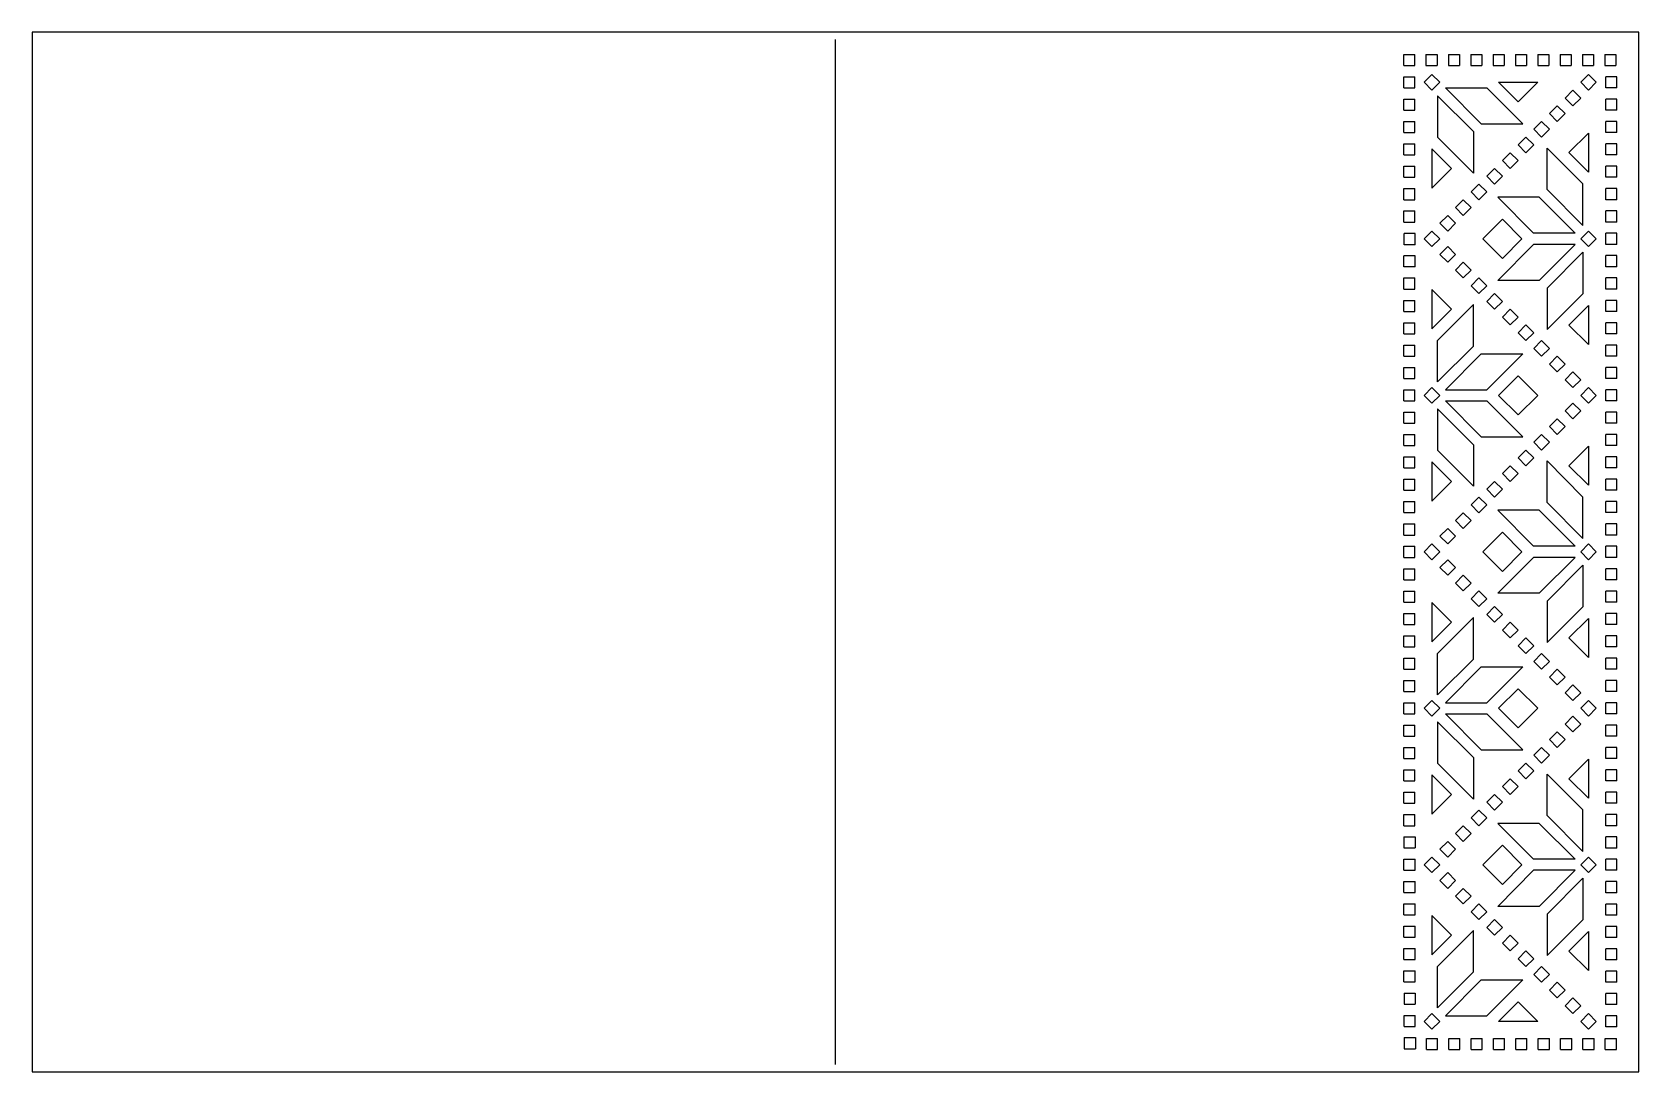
# Model space of a CAD drawing. Extents: x 25 to 241, y 33 to 173.
import ezdxf

# ---------------------------------------------------------------- set-up
doc = ezdxf.new("R2010")
doc.units = 0
doc.layers.get('0').update_dxf_attribs({"linetype": 'CONTINUOUS'})

msp = doc.modelspace()

# ---------------------------------------------------------------- linework, layer by layer
for p, q in [((241.18, 172.96), (25.28, 172.96)), ((25.28, 172.96), (25.28, 33.26)), ((241.18, 33.26), (241.18, 172.96)), ((133.23, 34.26), (133.23, 171.96)), ((209.59, 169.97), (211.08, 169.97)), ((209.59, 168.48), (209.59, 169.97)), ((209.59, 168.48), (211.08, 168.48)), ((211.08, 168.48), (211.08, 169.97)), ((212.57, 169.97), (212.57, 168.48)), ((212.57, 169.97), (214.06, 169.97)), ((212.57, 168.48), (214.06, 168.48)), ((214.06, 169.97), (214.06, 168.48)), ((215.58, 169.97), (215.58, 168.48)), ((215.58, 169.97), (217.06, 169.97)), ((215.58, 168.48), (217.06, 168.48)), ((217.06, 169.97), (217.06, 168.48)), ((218.58, 169.97), (220.07, 169.97)), ((218.58, 169.97), (218.58, 168.48)), ((218.58, 168.48), (220.07, 168.48)), ((220.07, 169.97), (220.07, 168.48)), ((221.58, 169.97), (221.58, 168.48)), ((221.58, 169.97), (223.07, 169.97)), ((221.58, 168.48), (223.07, 168.48)), ((223.07, 169.97), (223.07, 168.48)), ((224.59, 169.97), (224.59, 168.48)), ((224.59, 169.97), (226.07, 169.97)), ((224.59, 168.48), (226.07, 168.48)), ((226.07, 169.97), (226.07, 168.48)), ((227.59, 169.97), (227.59, 168.48)), ((227.59, 169.97), (229.08, 169.97)), ((227.59, 168.48), (229.08, 168.48)), ((229.08, 169.97), (229.08, 168.48)), ((230.6, 169.97), (232.08, 169.97)), ((230.6, 169.97), (230.6, 168.48)), ((230.6, 168.48), (232.08, 168.48)), ((232.08, 169.97), (232.08, 168.48)), ((233.6, 169.97), (233.6, 168.48)), ((233.6, 169.97), (235.09, 169.97)), ((233.6, 168.48), (235.09, 168.48)), ((235.09, 169.97), (235.09, 168.48)), ((236.6, 169.97), (236.6, 168.48)), ((236.6, 169.97), (238.09, 169.97)), ((236.6, 168.48), (238.09, 168.48)), ((238.09, 169.97), (238.09, 168.48)), ((209.59, 166.96), (211.08, 166.96)), ((209.59, 165.47), (209.59, 166.96)), ((211.08, 165.47), (211.08, 166.96)), ((213.38, 167.27), (212.33, 166.22)), ((214.43, 166.22), (213.38, 167.27)), ((234.41, 167.27), (233.36, 166.22)), ((235.46, 166.22), (234.41, 167.27)), ((238.2, 166.96), (236.72, 166.96)), ((236.72, 165.47), (236.72, 166.96)), ((238.2, 165.47), (238.2, 166.96)), ((209.59, 165.47), (211.08, 165.47)), ((213.38, 165.17), (212.33, 166.22)), ((214.43, 166.22), (213.38, 165.17)), ((214.13, 164.42), (214.13, 158.85)), ((214.13, 164.42), (218.96, 159.59)), ((215.18, 165.47), (220.01, 160.64)), ((215.18, 165.47), (220.75, 165.47)), ((225.59, 160.64), (220.75, 165.47)), ((224.96, 163.59), (222.33, 166.22)), ((222.33, 166.22), (227.59, 166.22)), ((227.59, 166.22), (224.96, 163.59)), ((232.31, 165.17), (231.26, 164.11)), ((232.31, 163.06), (231.26, 164.11)), ((233.36, 164.11), (232.31, 165.17)), ((233.36, 164.11), (232.31, 163.06)), ((234.41, 165.17), (233.36, 166.22)), ((235.46, 166.22), (234.41, 165.17)), ((238.2, 165.47), (236.72, 165.47)), ((209.59, 163.96), (211.08, 163.96)), ((209.59, 162.47), (209.59, 163.96)), ((209.59, 162.47), (211.08, 162.47)), ((211.08, 162.47), (211.08, 163.96)), ((230.21, 163.06), (229.15, 162.01)), ((230.21, 160.96), (229.15, 162.01)), ((231.26, 162.01), (230.21, 163.06)), ((231.26, 162.01), (230.21, 160.96)), ((238.2, 163.96), (236.72, 163.96)), ((236.72, 162.47), (236.72, 163.96)), ((238.2, 162.47), (236.72, 162.47)), ((238.2, 162.47), (238.2, 163.96)), ((209.59, 160.95), (211.08, 160.95)), ((209.59, 159.47), (209.59, 160.95)), ((211.08, 159.47), (211.08, 160.95)), ((220.01, 160.64), (225.59, 160.64)), ((228.1, 160.96), (227.05, 159.91)), ((228.1, 158.86), (227.05, 159.91)), ((229.15, 159.91), (228.1, 160.96)), ((229.15, 159.91), (228.1, 158.86)), ((238.2, 160.95), (236.72, 160.95)), ((236.72, 159.47), (236.72, 160.95)), ((238.2, 159.47), (238.2, 160.95)), ((209.59, 159.47), (211.08, 159.47)), ((209.59, 156.46), (209.59, 157.95)), ((209.59, 157.95), (211.08, 157.95)), ((211.08, 156.46), (211.08, 157.95)), ((218.96, 154.01), (214.13, 158.85)), ((218.96, 159.59), (218.96, 154.01)), ((226, 158.86), (224.95, 157.81)), ((226, 156.76), (224.95, 157.81)), ((227.05, 157.81), (226, 158.86)), ((227.05, 157.81), (226, 156.76)), ((234.41, 159.39), (231.78, 156.77)), ((234.41, 159.39), (234.41, 154.14)), ((238.2, 159.47), (236.72, 159.47)), ((236.72, 156.46), (236.72, 157.95)), ((238.2, 157.95), (236.72, 157.95)), ((238.2, 156.46), (238.2, 157.95)), ((209.59, 156.46), (211.08, 156.46)), ((216.01, 154.64), (213.38, 157.27)), ((213.38, 157.27), (213.38, 152.01)), ((223.9, 156.76), (222.85, 155.7)), ((223.9, 154.65), (222.85, 155.7)), ((224.95, 155.7), (223.9, 156.76)), ((224.95, 155.7), (223.9, 154.65)), ((228.84, 157.39), (233.67, 152.56)), ((228.84, 151.82), (228.84, 157.39)), ((231.78, 156.77), (234.41, 154.14)), ((238.2, 156.46), (236.72, 156.46)), ((209.59, 154.95), (211.08, 154.95)), ((209.59, 153.46), (209.59, 154.95)), ((209.59, 153.46), (211.08, 153.46)), ((211.08, 153.46), (211.08, 154.95)), ((213.38, 152.01), (216.01, 154.64)), ((221.79, 154.65), (220.74, 153.6)), ((221.79, 152.55), (220.74, 153.6)), ((222.85, 153.6), (221.79, 154.65)), ((222.85, 153.6), (221.79, 152.55)), ((238.2, 154.95), (236.72, 154.95)), ((236.72, 153.46), (236.72, 154.95)), ((238.2, 153.46), (236.72, 153.46)), ((238.2, 153.46), (238.2, 154.95)), ((209.59, 151.94), (211.08, 151.94)), ((209.59, 150.45), (209.59, 151.94)), ((211.08, 150.45), (211.08, 151.94)), ((219.69, 152.55), (218.64, 151.5)), ((219.69, 150.45), (218.64, 151.5)), ((220.74, 151.5), (219.69, 152.55)), ((220.74, 151.5), (219.69, 150.45)), ((233.67, 146.98), (228.84, 151.82)), ((233.67, 146.98), (233.67, 152.56)), ((238.2, 151.94), (236.72, 151.94)), ((236.72, 150.45), (236.72, 151.94)), ((238.2, 150.45), (238.2, 151.94)), ((209.59, 150.45), (211.08, 150.45)), ((217.59, 150.45), (216.54, 149.4)), ((217.59, 148.34), (216.54, 149.4)), ((218.64, 149.4), (217.59, 150.45)), ((218.64, 149.4), (217.59, 148.34)), ((222.21, 150.77), (227.04, 145.93)), ((227.78, 150.77), (222.21, 150.77)), ((232.62, 145.93), (227.78, 150.77)), ((238.2, 150.45), (236.72, 150.45)), ((209.59, 147.45), (209.59, 148.94)), ((209.59, 148.94), (211.08, 148.94)), ((209.59, 147.45), (211.08, 147.45)), ((211.08, 147.45), (211.08, 148.94)), ((215.49, 148.34), (214.43, 147.29)), ((215.49, 146.24), (214.43, 147.29)), ((216.54, 147.29), (215.49, 148.34)), ((216.54, 147.29), (215.49, 146.24)), ((220.21, 145.19), (222.84, 147.82)), ((222.84, 147.82), (225.46, 145.19)), ((236.72, 147.45), (236.72, 148.94)), ((238.2, 148.94), (236.72, 148.94)), ((238.2, 147.45), (236.72, 147.45)), ((238.2, 147.45), (238.2, 148.94)), ((209.64, 144.4), (209.64, 145.89)), ((211.12, 145.89), (209.64, 145.89)), ((211.12, 144.4), (211.12, 145.89)), ((213.38, 146.24), (212.33, 145.19)), ((212.33, 145.19), (213.38, 144.14)), ((214.43, 145.19), (213.38, 146.24)), ((214.43, 145.19), (213.38, 144.14)), ((220.21, 145.19), (222.84, 142.56)), ((222.84, 142.56), (225.46, 145.19)), ((232.62, 145.93), (227.04, 145.93)), ((233.36, 145.19), (234.41, 146.24)), ((233.36, 145.19), (234.41, 144.14)), ((235.46, 145.19), (234.41, 146.24)), ((235.46, 145.19), (234.41, 144.14)), ((238.2, 145.93), (236.72, 145.93)), ((236.72, 144.45), (236.72, 145.93)), ((238.2, 144.45), (238.2, 145.93)), ((209.61, 141.42), (209.61, 142.91)), ((211.1, 142.91), (209.61, 142.91)), ((211.12, 144.4), (209.64, 144.4)), ((211.1, 141.42), (211.1, 142.91)), ((215.49, 144.14), (214.43, 143.09)), ((215.49, 142.04), (214.43, 143.09)), ((216.54, 143.09), (215.49, 144.14)), ((216.54, 143.09), (215.49, 142.04)), ((222.21, 139.61), (227.04, 144.45)), ((232.62, 144.45), (227.04, 144.45)), ((232.62, 144.45), (227.78, 139.61)), ((233.67, 143.39), (228.84, 138.56)), ((233.67, 143.39), (233.67, 137.82)), ((238.2, 144.45), (236.72, 144.45)), ((238.2, 142.93), (236.72, 142.93)), ((236.72, 141.44), (236.72, 142.93)), ((238.2, 141.44), (238.2, 142.93)), ((211.1, 141.42), (209.61, 141.42)), ((217.59, 142.04), (216.54, 140.98)), ((217.59, 139.93), (216.54, 140.98)), ((218.64, 140.98), (217.59, 142.04)), ((218.64, 140.98), (217.59, 139.93)), ((238.2, 141.44), (236.72, 141.44)), ((209.59, 139.93), (211.08, 139.93)), ((209.59, 138.44), (209.59, 139.93)), ((209.59, 138.44), (211.08, 138.44)), ((211.08, 138.44), (211.08, 139.93)), ((213.38, 138.37), (216.01, 135.74)), ((213.38, 138.37), (213.38, 133.11)), ((219.69, 139.93), (218.64, 138.88)), ((219.69, 137.83), (218.64, 138.88)), ((220.74, 138.88), (219.69, 139.93)), ((220.74, 138.88), (219.69, 137.83)), ((227.78, 139.61), (222.21, 139.61)), ((228.84, 138.56), (228.84, 132.99)), ((238.2, 139.93), (236.72, 139.93)), ((236.72, 138.44), (236.72, 139.93)), ((238.2, 138.44), (236.72, 138.44)), ((238.2, 138.44), (238.2, 139.93)), ((209.59, 135.43), (209.59, 136.92)), ((209.59, 136.92), (211.08, 136.92)), ((211.08, 135.43), (211.08, 136.92)), ((218.96, 136.37), (214.13, 131.53)), ((218.96, 130.79), (218.96, 136.37)), ((221.79, 137.83), (220.74, 136.78)), ((221.79, 135.73), (220.74, 136.78)), ((222.85, 136.78), (221.79, 137.83)), ((222.85, 136.78), (221.79, 135.73)), ((228.84, 132.99), (233.67, 137.82)), ((231.78, 133.61), (234.41, 136.24)), ((234.41, 136.24), (234.41, 130.99)), ((238.2, 136.92), (236.72, 136.92)), ((236.72, 135.43), (236.72, 136.92)), ((238.2, 135.43), (238.2, 136.92)), ((209.59, 135.43), (211.08, 135.43)), ((209.59, 133.92), (211.08, 133.92)), ((209.59, 132.43), (209.59, 133.92)), ((211.08, 132.43), (211.08, 133.92)), ((216.01, 135.74), (213.38, 133.11)), ((223.9, 135.73), (222.85, 134.68)), ((223.9, 133.62), (222.85, 134.68)), ((224.95, 134.68), (223.9, 135.73)), ((224.95, 134.68), (223.9, 133.62)), ((238.2, 135.43), (236.72, 135.43)), ((238.2, 133.92), (236.72, 133.92)), ((236.72, 132.43), (236.72, 133.92)), ((238.2, 132.43), (238.2, 133.92)), ((209.59, 132.43), (211.08, 132.43)), ((226, 133.62), (224.95, 132.57)), ((226, 131.52), (224.95, 132.57)), ((227.05, 132.57), (226, 133.62)), ((227.05, 132.57), (226, 131.52)), ((234.41, 130.99), (231.78, 133.61)), ((238.2, 132.43), (236.72, 132.43)), ((209.59, 130.91), (211.08, 130.91)), ((209.59, 129.43), (209.59, 130.91)), ((211.08, 129.43), (211.08, 130.91)), ((214.13, 125.96), (214.13, 131.53)), ((214.13, 125.96), (218.96, 130.79)), ((215.18, 124.91), (220.01, 129.74)), ((220.01, 129.74), (225.59, 129.74)), ((225.59, 129.74), (220.75, 124.91)), ((228.1, 131.52), (227.05, 130.47)), ((228.1, 129.42), (227.05, 130.47)), ((229.15, 130.47), (228.1, 131.52)), ((229.15, 130.47), (228.1, 129.42)), ((238.2, 130.91), (236.72, 130.91)), ((236.72, 129.43), (236.72, 130.91)), ((238.2, 129.43), (238.2, 130.91)), ((209.59, 129.43), (211.08, 129.43)), ((209.59, 126.42), (209.59, 127.91)), ((209.59, 127.91), (211.08, 127.91)), ((211.08, 126.42), (211.08, 127.91)), ((230.21, 129.42), (229.15, 128.37)), ((230.21, 127.32), (229.15, 128.37)), ((231.26, 128.37), (230.21, 129.42)), ((231.26, 128.37), (230.21, 127.32)), ((238.2, 129.43), (236.72, 129.43)), ((238.2, 127.91), (236.72, 127.91)), ((236.72, 126.42), (236.72, 127.91)), ((238.2, 126.42), (238.2, 127.91)), ((209.59, 126.42), (211.08, 126.42)), ((224.96, 126.79), (222.33, 124.16)), ((227.59, 124.16), (224.96, 126.79)), ((232.31, 127.32), (231.26, 126.26)), ((232.31, 125.21), (231.26, 126.26)), ((233.36, 126.26), (232.31, 127.32)), ((233.36, 126.26), (232.31, 125.21)), ((238.2, 126.42), (236.72, 126.42)), ((209.59, 124.91), (211.08, 124.91)), ((209.59, 123.42), (209.59, 124.91)), ((209.59, 123.42), (211.08, 123.42)), ((211.08, 123.42), (211.08, 124.91)), ((213.38, 125.21), (212.33, 124.16)), ((213.38, 123.11), (212.33, 124.16)), ((214.43, 124.16), (213.38, 125.21)), ((214.43, 124.16), (213.38, 123.11)), ((215.18, 124.91), (220.75, 124.91)), ((215.18, 123.42), (220.01, 118.59)), ((215.18, 123.42), (220.75, 123.42)), ((225.59, 118.59), (220.75, 123.42)), ((224.96, 121.53), (222.33, 124.16)), ((227.59, 124.16), (224.96, 121.53)), ((232.31, 123.11), (231.26, 122.06)), ((233.36, 122.06), (232.31, 123.11)), ((234.41, 125.21), (233.36, 124.16)), ((234.41, 123.11), (233.36, 124.16)), ((235.46, 124.16), (234.41, 125.21)), ((235.46, 124.16), (234.41, 123.11)), ((238.2, 124.91), (236.72, 124.91)), ((236.72, 123.42), (236.72, 124.91)), ((238.2, 123.42), (236.72, 123.42)), ((238.2, 123.42), (238.2, 124.91)), ((209.59, 121.9), (211.08, 121.9)), ((209.59, 120.41), (209.59, 121.9)), ((211.08, 120.41), (211.08, 121.9)), ((214.13, 122.37), (214.13, 116.79)), ((214.13, 122.37), (218.96, 117.53)), ((230.21, 121.01), (229.15, 119.96)), ((231.26, 119.96), (230.21, 121.01)), ((232.31, 121.01), (231.26, 122.06)), ((233.36, 122.06), (232.31, 121.01)), ((238.2, 121.9), (236.72, 121.9)), ((236.72, 120.41), (236.72, 121.9)), ((238.2, 120.41), (238.2, 121.9)), ((209.59, 120.41), (211.08, 120.41)), ((209.59, 118.9), (211.08, 118.9)), ((209.59, 117.41), (209.59, 118.9)), ((211.08, 117.41), (211.08, 118.9)), ((228.1, 118.91), (227.05, 117.85)), ((229.15, 117.85), (228.1, 118.91)), ((230.21, 118.91), (229.15, 119.96)), ((231.26, 119.96), (230.21, 118.91)), ((238.2, 120.41), (236.72, 120.41)), ((238.2, 118.9), (236.72, 118.9)), ((236.72, 117.41), (236.72, 118.9)), ((238.2, 117.41), (238.2, 118.9)), ((209.59, 117.41), (211.08, 117.41)), ((218.96, 111.96), (214.13, 116.79)), ((218.96, 117.53), (218.96, 111.96)), ((220.01, 118.59), (225.59, 118.59)), ((226, 116.8), (224.95, 115.75)), ((227.05, 115.75), (226, 116.8)), ((228.1, 116.8), (227.05, 117.85)), ((229.15, 117.85), (228.1, 116.8)), ((234.41, 117.34), (231.78, 114.71)), ((234.41, 117.34), (234.41, 112.08)), ((238.2, 117.41), (236.72, 117.41)), ((209.59, 114.41), (209.59, 115.89)), ((209.59, 115.89), (211.08, 115.89)), ((211.08, 114.41), (211.08, 115.89)), ((216.01, 112.59), (213.38, 115.21)), ((213.38, 115.21), (213.38, 109.96)), ((223.9, 114.7), (222.85, 113.65)), ((224.95, 113.65), (223.9, 114.7)), ((226, 114.7), (224.95, 115.75)), ((227.05, 115.75), (226, 114.7)), ((228.84, 115.34), (233.67, 110.5)), ((228.84, 109.76), (228.84, 115.34)), ((231.78, 114.71), (234.41, 112.08)), ((236.72, 114.41), (236.72, 115.89)), ((238.2, 115.89), (236.72, 115.89)), ((238.2, 114.41), (238.2, 115.89)), ((209.59, 114.41), (211.08, 114.41)), ((209.59, 112.89), (211.08, 112.89)), ((209.59, 111.4), (209.59, 112.89)), ((211.08, 111.4), (211.08, 112.89)), ((213.38, 109.96), (216.01, 112.59)), ((221.79, 112.6), (220.74, 111.55)), ((222.85, 111.55), (221.79, 112.6)), ((223.9, 112.6), (222.85, 113.65)), ((224.95, 113.65), (223.9, 112.6)), ((238.2, 114.41), (236.72, 114.41)), ((238.2, 112.89), (236.72, 112.89)), ((236.72, 111.4), (236.72, 112.89)), ((238.2, 111.4), (238.2, 112.89)), ((209.59, 111.4), (211.08, 111.4)), ((219.69, 110.49), (218.64, 109.44)), ((220.74, 109.44), (219.69, 110.49)), ((221.79, 110.49), (220.74, 111.55)), ((222.85, 111.55), (221.79, 110.49)), ((233.67, 104.93), (233.67, 110.5)), ((238.2, 111.4), (236.72, 111.4)), ((209.59, 109.89), (211.08, 109.89)), ((209.59, 108.4), (209.59, 109.89)), ((209.59, 108.4), (211.08, 108.4)), ((211.08, 108.4), (211.08, 109.89)), ((217.59, 108.39), (216.54, 107.34)), ((218.64, 107.34), (217.59, 108.39)), ((219.69, 108.39), (218.64, 109.44)), ((220.74, 109.44), (219.69, 108.39)), ((222.21, 108.71), (227.04, 103.88)), ((227.78, 108.71), (222.21, 108.71)), ((232.62, 103.88), (227.78, 108.71)), ((233.67, 104.93), (228.84, 109.76)), ((238.2, 109.89), (236.72, 109.89)), ((236.72, 108.4), (236.72, 109.89)), ((238.2, 108.4), (236.72, 108.4)), ((238.2, 108.4), (238.2, 109.89)), ((209.59, 105.39), (209.59, 106.88)), ((209.59, 106.88), (211.08, 106.88)), ((211.08, 105.39), (211.08, 106.88)), ((215.49, 106.29), (214.43, 105.24)), ((216.54, 105.24), (215.49, 106.29)), ((217.59, 106.29), (216.54, 107.34)), ((218.64, 107.34), (217.59, 106.29)), ((236.72, 105.39), (236.72, 106.88)), ((238.2, 106.88), (236.72, 106.88)), ((238.2, 105.39), (238.2, 106.88)), ((209.59, 105.39), (211.08, 105.39)), ((209.59, 103.88), (211.08, 103.88)), ((209.59, 102.39), (209.59, 103.88)), ((211.08, 102.39), (211.08, 103.88)), ((213.38, 104.19), (212.33, 103.13)), ((214.43, 103.13), (213.38, 104.19)), ((215.49, 104.19), (214.43, 105.24)), ((216.54, 105.24), (215.49, 104.19)), ((220.21, 103.13), (222.84, 105.76)), ((222.84, 105.76), (225.46, 103.13)), ((232.62, 103.88), (227.04, 103.88)), ((233.36, 103.13), (234.41, 104.19)), ((235.46, 103.13), (234.41, 104.19)), ((238.2, 105.39), (236.72, 105.39)), ((238.2, 103.88), (236.72, 103.88)), ((236.72, 102.39), (236.72, 103.88)), ((238.2, 102.39), (238.2, 103.88)), ((209.59, 102.39), (211.08, 102.39)), ((213.38, 102.08), (212.33, 103.13)), ((214.43, 103.13), (213.38, 102.08)), ((215.49, 102.08), (214.43, 101.03)), ((216.54, 101.03), (215.49, 102.08)), ((220.21, 103.13), (222.84, 100.51)), ((222.21, 97.56), (227.04, 102.39)), ((222.84, 100.51), (225.46, 103.13)), ((232.62, 102.39), (227.04, 102.39)), ((232.62, 102.39), (227.78, 97.56)), ((233.36, 103.13), (234.41, 102.08)), ((235.46, 103.13), (234.41, 102.08)), ((238.2, 102.39), (236.72, 102.39)), ((209.59, 100.87), (211.08, 100.87)), ((209.59, 99.39), (209.59, 100.87)), ((209.59, 99.39), (211.08, 99.39)), ((211.08, 99.39), (211.08, 100.87)), ((215.49, 99.98), (214.43, 101.03)), ((216.54, 101.03), (215.49, 99.98)), ((217.59, 99.98), (216.54, 98.93)), ((218.64, 98.93), (217.59, 99.98)), ((233.67, 101.34), (228.84, 96.51)), ((233.67, 101.34), (233.67, 95.76)), ((238.2, 100.87), (236.72, 100.87)), ((236.72, 99.39), (236.72, 100.87)), ((238.2, 99.39), (236.72, 99.39)), ((238.2, 99.39), (238.2, 100.87)), ((209.59, 96.38), (209.59, 97.87)), ((209.59, 97.87), (211.08, 97.87)), ((211.08, 96.38), (211.08, 97.87)), ((217.59, 97.88), (216.54, 98.93)), ((218.64, 98.93), (217.59, 97.88)), ((219.69, 97.88), (218.64, 96.83)), ((220.74, 96.83), (219.69, 97.88)), ((227.78, 97.56), (222.21, 97.56)), ((236.72, 96.38), (236.72, 97.87)), ((238.2, 97.87), (236.72, 97.87)), ((238.2, 96.38), (238.2, 97.87)), ((209.59, 96.38), (211.08, 96.38)), ((213.38, 96.31), (216.01, 93.68)), ((213.38, 96.31), (213.38, 91.05)), ((219.69, 95.77), (218.64, 96.83)), ((220.74, 96.83), (219.69, 95.77)), ((221.79, 95.77), (220.74, 94.72)), ((222.85, 94.72), (221.79, 95.77)), ((228.84, 96.51), (228.84, 90.93)), ((228.84, 90.93), (233.67, 95.76)), ((238.2, 96.38), (236.72, 96.38)), ((209.59, 94.87), (211.08, 94.87)), ((209.59, 93.38), (209.59, 94.87)), ((209.59, 93.38), (211.08, 93.38)), ((211.08, 93.38), (211.08, 94.87)), ((216.01, 93.68), (213.38, 91.05)), ((218.96, 94.31), (214.13, 89.48)), ((218.96, 88.73), (218.96, 94.31)), ((221.79, 93.67), (220.74, 94.72)), ((222.85, 94.72), (221.79, 93.67)), ((223.9, 93.67), (222.85, 92.62)), ((224.95, 92.62), (223.9, 93.67)), ((231.78, 91.56), (234.41, 94.19)), ((234.41, 94.19), (234.41, 88.93)), ((238.2, 94.87), (236.72, 94.87)), ((236.72, 93.38), (236.72, 94.87)), ((238.2, 93.38), (236.72, 93.38)), ((238.2, 93.38), (238.2, 94.87)), ((209.59, 91.86), (211.08, 91.86)), ((209.59, 90.37), (209.59, 91.86)), ((211.08, 90.37), (211.08, 91.86)), ((223.9, 91.57), (222.85, 92.62)), ((224.95, 92.62), (223.9, 91.57)), ((226, 91.57), (224.95, 90.52)), ((227.05, 90.52), (226, 91.57)), ((234.41, 88.93), (231.78, 91.56)), ((238.2, 91.86), (236.72, 91.86)), ((236.72, 90.37), (236.72, 91.86)), ((238.2, 90.37), (238.2, 91.86)), ((209.59, 90.37), (211.08, 90.37)), ((209.59, 88.86), (211.08, 88.86)), ((209.59, 87.37), (209.59, 88.86)), ((211.08, 87.37), (211.08, 88.86)), ((214.13, 83.9), (214.13, 89.48)), ((214.13, 83.9), (218.96, 88.73)), ((226, 89.47), (224.95, 90.52)), ((227.05, 90.52), (226, 89.47)), ((228.1, 89.47), (227.05, 88.41)), ((229.15, 88.41), (228.1, 89.47)), ((238.2, 90.37), (236.72, 90.37)), ((238.2, 88.86), (236.72, 88.86)), ((236.72, 87.37), (236.72, 88.86)), ((238.2, 87.37), (238.2, 88.86)), ((209.59, 87.37), (211.08, 87.37)), ((215.18, 82.85), (220.01, 87.68)), ((220.01, 87.68), (225.59, 87.68)), ((225.59, 87.68), (220.75, 82.85)), ((228.1, 87.36), (227.05, 88.41)), ((229.15, 88.41), (228.1, 87.36)), ((230.21, 87.36), (229.15, 86.31)), ((231.26, 86.31), (230.21, 87.36)), ((238.2, 87.37), (236.72, 87.37)), ((209.59, 84.37), (209.59, 85.85)), ((209.59, 85.85), (211.08, 85.85)), ((209.59, 84.37), (211.08, 84.37)), ((211.08, 84.37), (211.08, 85.85)), ((224.96, 84.74), (222.33, 82.11)), ((227.59, 82.11), (224.96, 84.74)), ((230.21, 85.26), (229.15, 86.31)), ((231.26, 86.31), (230.21, 85.26)), ((232.31, 85.26), (231.26, 84.21)), ((232.31, 83.16), (231.26, 84.21)), ((233.36, 84.21), (232.31, 85.26)), ((233.36, 84.21), (232.31, 83.16)), ((238.2, 85.85), (236.72, 85.85)), ((236.72, 84.37), (236.72, 85.85)), ((238.2, 84.37), (236.72, 84.37)), ((238.2, 84.37), (238.2, 85.85)), ((209.59, 82.85), (211.08, 82.85)), ((209.59, 81.36), (209.59, 82.85)), ((211.08, 81.36), (211.08, 82.85)), ((213.38, 83.16), (212.33, 82.11)), ((213.38, 81.06), (212.33, 82.11)), ((214.43, 82.11), (213.38, 83.16)), ((214.43, 82.11), (213.38, 81.06)), ((215.18, 82.85), (220.75, 82.85)), ((224.96, 79.48), (222.33, 82.11)), ((227.59, 82.11), (224.96, 79.48)), ((234.41, 83.16), (233.36, 82.11)), ((234.41, 81.06), (233.36, 82.11)), ((235.46, 82.11), (234.41, 83.16)), ((235.46, 82.11), (234.41, 81.06)), ((238.2, 82.85), (236.72, 82.85)), ((236.72, 81.36), (236.72, 82.85)), ((238.2, 81.36), (238.2, 82.85)), ((209.59, 81.36), (211.08, 81.36)), ((214.13, 80.31), (214.13, 74.74)), ((214.13, 80.31), (218.96, 75.48)), ((215.18, 81.36), (220.01, 76.53)), ((215.18, 81.36), (220.75, 81.36)), ((225.59, 76.53), (220.75, 81.36)), ((232.31, 81.06), (231.26, 80)), ((232.31, 78.95), (231.26, 80)), ((233.36, 80), (232.31, 81.06)), ((233.36, 80), (232.31, 78.95)), ((238.2, 81.36), (236.72, 81.36)), ((209.59, 79.85), (211.08, 79.85)), ((209.59, 78.36), (209.59, 79.85)), ((209.59, 78.36), (211.08, 78.36)), ((211.08, 78.36), (211.08, 79.85)), ((230.21, 78.95), (229.15, 77.9)), ((230.21, 76.85), (229.15, 77.9)), ((231.26, 77.9), (230.21, 78.95)), ((231.26, 77.9), (230.21, 76.85)), ((238.2, 79.85), (236.72, 79.85)), ((236.72, 78.36), (236.72, 79.85)), ((238.2, 78.36), (236.72, 78.36)), ((238.2, 78.36), (238.2, 79.85)), ((209.59, 75.36), (209.59, 76.84)), ((209.59, 76.84), (211.08, 76.84)), ((211.08, 75.36), (211.08, 76.84)), ((220.01, 76.53), (225.59, 76.53)), ((228.1, 76.85), (227.05, 75.8)), ((228.1, 74.75), (227.05, 75.8)), ((229.15, 75.8), (228.1, 76.85)), ((229.15, 75.8), (228.1, 74.75)), ((238.2, 76.84), (236.72, 76.84)), ((236.72, 75.36), (236.72, 76.84)), ((238.2, 75.36), (238.2, 76.84)), ((209.59, 75.36), (211.08, 75.36)), ((209.59, 73.84), (211.08, 73.84)), ((209.59, 72.35), (209.59, 73.84)), ((211.08, 72.35), (211.08, 73.84)), ((218.96, 69.9), (214.13, 74.74)), ((218.96, 75.48), (218.96, 69.9)), ((226, 74.75), (224.95, 73.7)), ((226, 72.64), (224.95, 73.7)), ((227.05, 73.7), (226, 74.75)), ((227.05, 73.7), (226, 72.64)), ((234.41, 75.28), (231.78, 72.65)), ((234.41, 75.28), (234.41, 70.03)), ((238.2, 75.36), (236.72, 75.36)), ((238.2, 73.84), (236.72, 73.84)), ((236.72, 72.35), (236.72, 73.84)), ((238.2, 72.35), (238.2, 73.84)), ((209.59, 72.35), (211.08, 72.35)), ((213.38, 73.16), (213.38, 67.9)), ((216.01, 70.53), (213.38, 73.16)), ((223.9, 72.64), (222.85, 71.59)), ((223.9, 70.54), (222.85, 71.59)), ((224.95, 71.59), (223.9, 72.64)), ((224.95, 71.59), (223.9, 70.54)), ((228.84, 73.28), (233.67, 68.45)), ((228.84, 67.71), (228.84, 73.28)), ((231.78, 72.65), (234.41, 70.03)), ((238.2, 72.35), (236.72, 72.35)), ((209.59, 70.83), (211.08, 70.83)), ((209.59, 69.35), (209.59, 70.83)), ((209.59, 69.35), (211.08, 69.35)), ((211.08, 69.35), (211.08, 70.83)), ((213.38, 67.9), (216.01, 70.53)), ((221.79, 70.54), (220.74, 69.49)), ((221.79, 68.44), (220.74, 69.49)), ((222.85, 69.49), (221.79, 70.54)), ((222.85, 69.49), (221.79, 68.44)), ((238.2, 70.83), (236.72, 70.83)), ((236.72, 69.35), (236.72, 70.83)), ((238.2, 69.35), (236.72, 69.35)), ((238.2, 69.35), (238.2, 70.83)), ((209.59, 66.34), (209.59, 67.83)), ((209.59, 67.83), (211.08, 67.83)), ((211.08, 66.34), (211.08, 67.83)), ((219.69, 68.44), (218.64, 67.39)), ((219.69, 66.34), (218.64, 67.39)), ((220.74, 67.39), (219.69, 68.44)), ((220.74, 67.39), (219.69, 66.34)), ((233.67, 62.87), (228.84, 67.71)), ((233.67, 62.87), (233.67, 68.45)), ((238.2, 67.83), (236.72, 67.83)), ((236.72, 66.34), (236.72, 67.83)), ((238.2, 66.34), (238.2, 67.83)), ((209.59, 66.34), (211.08, 66.34)), ((209.61, 64.85), (211.1, 64.85)), ((209.61, 64.85), (209.61, 63.36)), ((211.1, 64.85), (211.1, 63.36)), ((217.59, 66.34), (216.54, 65.28)), ((217.59, 64.23), (216.54, 65.28)), ((218.64, 65.28), (217.59, 66.34)), ((218.64, 65.28), (217.59, 64.23)), ((222.21, 66.65), (227.04, 61.82)), ((227.78, 66.65), (222.21, 66.65)), ((232.62, 61.82), (227.78, 66.65)), ((238.2, 66.34), (236.72, 66.34)), ((238.2, 64.83), (236.72, 64.83)), ((236.72, 63.34), (236.72, 64.83)), ((238.2, 63.34), (238.2, 64.83)), ((209.61, 63.36), (211.1, 63.36)), ((215.49, 64.23), (214.43, 63.18)), ((215.49, 62.13), (214.43, 63.18)), ((216.54, 63.18), (215.49, 64.23)), ((216.54, 63.18), (215.49, 62.13)), ((220.21, 61.08), (222.84, 63.71)), ((222.84, 63.71), (225.46, 61.08)), ((238.2, 63.34), (236.72, 63.34)), ((209.61, 61.84), (211.1, 61.84)), ((209.61, 60.36), (209.61, 61.84)), ((211.1, 60.36), (211.1, 61.84)), ((212.33, 61.08), (213.38, 62.13)), ((213.38, 60.03), (212.33, 61.08)), ((214.43, 61.08), (213.38, 62.13)), ((214.43, 61.08), (213.38, 60.03)), ((220.21, 61.08), (222.84, 58.45)), ((222.84, 58.45), (225.46, 61.08)), ((232.62, 61.82), (227.04, 61.82)), ((233.36, 61.08), (234.41, 62.13)), ((233.36, 61.08), (234.41, 60.03)), ((235.46, 61.08), (234.41, 62.13)), ((235.46, 61.08), (234.41, 60.03)), ((238.2, 61.82), (236.72, 61.82)), ((236.72, 60.34), (236.72, 61.82)), ((238.2, 60.34), (238.2, 61.82)), ((209.61, 60.36), (211.1, 60.36)), ((209.61, 58.84), (211.1, 58.84)), ((209.61, 57.35), (209.61, 58.84)), ((211.1, 57.35), (211.1, 58.84)), ((214.43, 58.98), (215.49, 60.03)), ((215.49, 57.92), (214.43, 58.98)), ((216.54, 58.98), (215.49, 60.03)), ((215.49, 57.92), (216.54, 58.98)), ((222.21, 55.5), (227.04, 60.34)), ((232.62, 60.34), (227.04, 60.34)), ((232.62, 60.34), (227.78, 55.5)), ((233.67, 59.28), (228.84, 54.45)), ((233.67, 59.28), (233.67, 53.71)), ((238.2, 60.34), (236.72, 60.34)), ((238.2, 58.82), (236.72, 58.82)), ((236.72, 57.33), (236.72, 58.82)), ((238.2, 57.33), (238.2, 58.82)), ((209.61, 57.35), (211.1, 57.35)), ((216.54, 56.87), (217.59, 57.92)), ((217.59, 55.82), (216.54, 56.87)), ((218.64, 56.87), (217.59, 57.92)), ((217.59, 55.82), (218.64, 56.87)), ((238.2, 57.33), (236.72, 57.33)), ((209.61, 54.35), (209.61, 55.84)), ((209.61, 55.84), (211.1, 55.84)), ((209.61, 54.35), (211.1, 54.35)), ((211.1, 54.35), (211.1, 55.84)), ((213.38, 54.26), (216.01, 51.63)), ((213.38, 54.26), (213.38, 49)), ((218.64, 54.77), (219.69, 55.82)), ((219.69, 53.72), (218.64, 54.77)), ((220.74, 54.77), (219.69, 55.82)), ((219.69, 53.72), (220.74, 54.77)), ((227.78, 55.5), (222.21, 55.5)), ((228.84, 54.45), (228.84, 48.88)), ((236.72, 54.33), (236.72, 55.81)), ((238.2, 55.81), (236.72, 55.81)), ((238.2, 54.33), (236.72, 54.33)), ((238.2, 54.33), (238.2, 55.81)), ((209.61, 52.83), (211.1, 52.83)), ((209.61, 51.35), (209.61, 52.83)), ((211.1, 51.35), (211.1, 52.83)), ((218.96, 52.25), (214.13, 47.42)), ((218.96, 46.68), (218.96, 52.25)), ((220.74, 52.67), (221.79, 53.72)), ((221.79, 51.62), (220.74, 52.67)), ((222.85, 52.67), (221.79, 53.72)), ((221.79, 51.62), (222.85, 52.67)), ((228.84, 48.88), (233.67, 53.71)), ((231.78, 49.5), (234.41, 52.13)), ((234.41, 52.13), (234.41, 46.87)), ((238.2, 52.81), (236.72, 52.81)), ((236.72, 51.32), (236.72, 52.81)), ((238.2, 51.32), (238.2, 52.81)), ((209.61, 51.35), (211.1, 51.35)), ((209.61, 49.83), (211.1, 49.83)), ((209.61, 48.34), (209.61, 49.83)), ((211.1, 48.34), (211.1, 49.83)), ((216.01, 51.63), (213.38, 49)), ((222.85, 50.56), (223.9, 51.62)), ((223.9, 49.51), (222.85, 50.56)), ((224.95, 50.56), (223.9, 51.62)), ((223.9, 49.51), (224.95, 50.56)), ((238.2, 51.32), (236.72, 51.32)), ((238.2, 49.81), (236.72, 49.81)), ((236.72, 48.32), (236.72, 49.81)), ((238.2, 48.32), (238.2, 49.81)), ((209.61, 48.34), (211.1, 48.34)), ((224.95, 48.46), (226, 49.51)), ((226, 47.41), (224.95, 48.46)), ((227.05, 48.46), (226, 49.51)), ((226, 47.41), (227.05, 48.46)), ((234.41, 46.87), (231.78, 49.5)), ((238.2, 48.32), (236.72, 48.32)), ((209.61, 45.34), (209.61, 46.83)), ((209.61, 46.83), (211.1, 46.83)), ((211.1, 45.34), (211.1, 46.83)), ((214.13, 41.85), (214.13, 47.42)), ((214.13, 41.85), (218.96, 46.68)), ((215.18, 40.79), (220.01, 45.63)), ((220.01, 45.63), (225.59, 45.63)), ((225.59, 45.63), (220.75, 40.79)), ((227.05, 46.36), (228.1, 47.41)), ((228.1, 45.31), (227.05, 46.36)), ((229.15, 46.36), (228.1, 47.41)), ((228.1, 45.31), (229.15, 46.36)), ((236.72, 45.32), (236.72, 46.8)), ((238.2, 46.8), (236.72, 46.8)), ((238.2, 45.32), (238.2, 46.8)), ((209.61, 45.34), (211.1, 45.34)), ((209.64, 43.84), (211.12, 43.84)), ((209.64, 43.84), (209.64, 42.36)), ((211.12, 43.84), (211.12, 42.36)), ((229.15, 44.26), (230.21, 45.31)), ((230.21, 43.21), (229.15, 44.26)), ((231.26, 44.26), (230.21, 45.31)), ((230.21, 43.21), (231.26, 44.26)), ((231.26, 42.15), (232.31, 43.21)), ((233.36, 42.15), (232.31, 43.21)), ((238.2, 45.32), (236.72, 45.32)), ((238.2, 43.8), (236.72, 43.8)), ((236.72, 42.31), (236.72, 43.8)), ((238.2, 42.31), (238.2, 43.8)), ((209.64, 42.36), (211.12, 42.36)), ((213.38, 41.1), (212.33, 40.05)), ((213.38, 41.1), (214.43, 40.05)), ((224.96, 42.68), (222.33, 40.05)), ((227.59, 40.05), (224.96, 42.68)), ((232.31, 41.1), (231.26, 42.15)), ((232.31, 41.1), (233.36, 42.15)), ((233.36, 40.05), (234.41, 41.1)), ((235.46, 40.05), (234.41, 41.1)), ((238.2, 42.31), (236.72, 42.31)), ((209.64, 39.35), (209.64, 40.84)), ((209.64, 40.84), (211.12, 40.84)), ((209.64, 39.35), (211.12, 39.35)), ((211.12, 39.35), (211.12, 40.84)), ((213.38, 39), (212.33, 40.05)), ((213.38, 39), (214.43, 40.05)), ((215.18, 40.79), (220.75, 40.79)), ((227.59, 40.05), (222.33, 40.05)), ((234.41, 39), (233.36, 40.05)), ((234.41, 39), (235.46, 40.05)), ((238.2, 40.79), (236.72, 40.79)), ((236.72, 39.31), (236.72, 40.79)), ((238.2, 39.31), (236.72, 39.31)), ((238.2, 39.31), (238.2, 40.79)), ((209.66, 37.86), (211.15, 37.86)), ((209.66, 37.86), (209.66, 36.37)), ((211.15, 37.86), (211.15, 36.37)), ((212.64, 36.26), (212.64, 37.74)), ((212.64, 37.74), (214.13, 37.74)), ((214.13, 36.26), (214.13, 37.74)), ((215.64, 36.26), (215.64, 37.74)), ((215.64, 37.74), (217.13, 37.74)), ((217.13, 36.26), (217.13, 37.74)), ((218.65, 37.74), (220.13, 37.74)), ((218.65, 36.26), (218.65, 37.74)), ((220.13, 36.26), (220.13, 37.74)), ((221.65, 36.26), (221.65, 37.74)), ((221.65, 37.74), (223.14, 37.74)), ((223.14, 36.26), (223.14, 37.74)), ((224.66, 36.26), (224.66, 37.74)), ((224.66, 37.74), (226.14, 37.74)), ((226.14, 36.26), (226.14, 37.74)), ((227.66, 36.26), (227.66, 37.74)), ((227.66, 37.74), (229.15, 37.74)), ((229.15, 36.26), (229.15, 37.74)), ((230.66, 37.74), (232.15, 37.74)), ((230.66, 36.26), (230.66, 37.74)), ((232.15, 36.26), (232.15, 37.74)), ((233.67, 36.26), (233.67, 37.74)), ((233.67, 37.74), (235.15, 37.74)), ((235.15, 36.26), (235.15, 37.74)), ((236.67, 36.26), (236.67, 37.74)), ((236.67, 37.74), (238.16, 37.74)), ((238.16, 36.26), (238.16, 37.74)), ((209.66, 36.37), (211.15, 36.37)), ((212.64, 36.26), (214.13, 36.26)), ((215.64, 36.26), (217.13, 36.26)), ((218.65, 36.26), (220.13, 36.26)), ((221.65, 36.26), (223.14, 36.26)), ((224.66, 36.26), (226.14, 36.26)), ((227.66, 36.26), (229.15, 36.26)), ((230.66, 36.26), (232.15, 36.26)), ((233.67, 36.26), (235.15, 36.26)), ((236.67, 36.26), (238.16, 36.26)), ((25.28, 33.26), (241.18, 33.26))]:
    msp.add_line(p, q)

doc.saveas('drawing.dxf')
